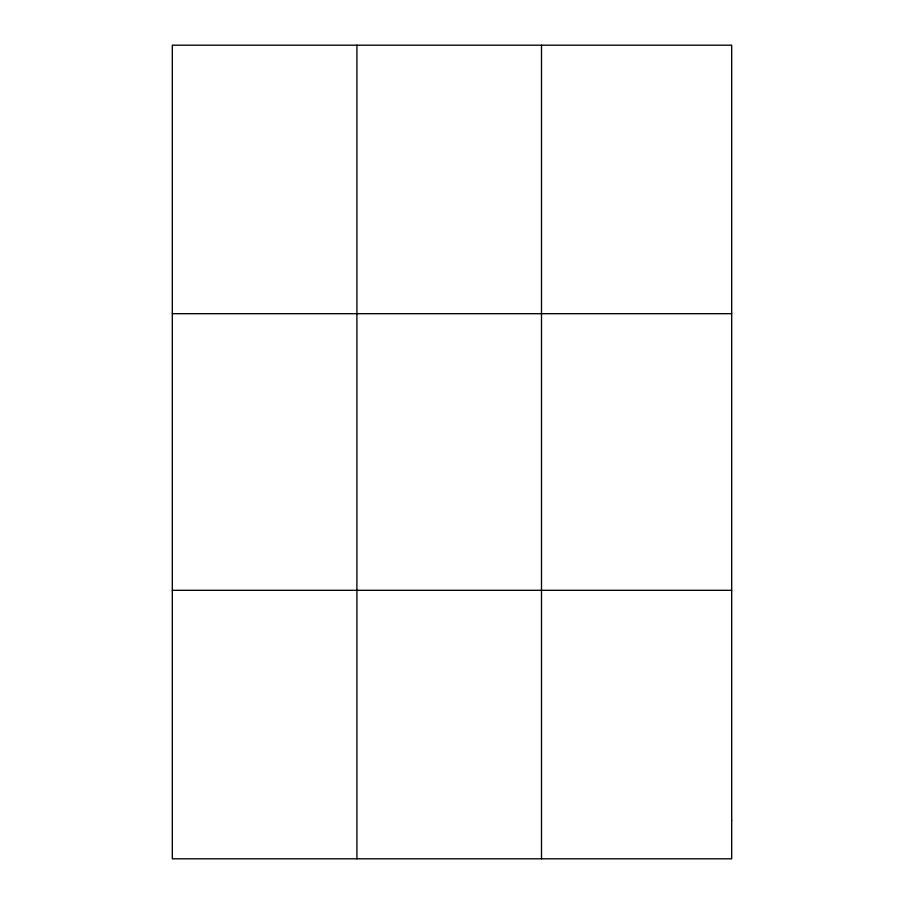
<?xml version="1.0" encoding="UTF-8"?>
<svg xmlns="http://www.w3.org/2000/svg" width="904" height="904" viewBox="0 0 904 904"><rect width="100%" height="100%" fill="white"/><g stroke="black" fill="none" stroke-linecap="round" stroke-linejoin="round"><path stroke-width="1.36" d="M356.911 858.8L356.911 45.2M541.496 858.8L541.496 45.2M172.314 313.688L731.686 313.688M172.314 590.312L731.686 590.312M731.686 820.448L731.686 858.8L172.314 858.8L172.314 45.2L731.686 45.2L731.686 820.448"/></g></svg>
